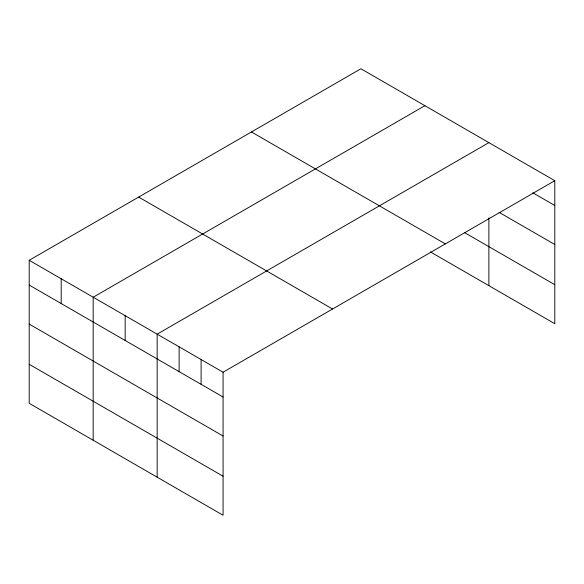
<?xml version="1.0" encoding="UTF-8"?>
<svg xmlns="http://www.w3.org/2000/svg" width="584" height="584" viewBox="0 0 584 584"><rect width="100%" height="100%" fill="white"/><g stroke="black" fill="none" stroke-linecap="round" stroke-linejoin="round"><path stroke-width="0.88" d="M29.2 260.281L223.073 372.212L223.073 515.241L29.2 403.303L29.2 260.281L360.927 68.759L554.8 180.697L554.8 323.719L430.364 251.879M424.904 105.697L93.177 297.219L93.177 440.241M488.881 142.635L157.154 334.157L157.154 477.179M223.073 372.212L554.8 180.697M532.827 192.8L554.8 205.488M499.086 212.335L554.8 244.506M464.696 232.68L554.8 284.7M251.456 131.962L445.329 243.893M138.671 197.078L332.544 309.009M29.2 285.072L223.073 397.01M29.2 324.091L223.073 436.022M29.2 364.292L223.073 476.223M488.881 217.81L488.881 285.664M201.1 359.525L201.1 384.323M179.127 346.845L179.127 371.636M125.166 315.688L125.166 340.479M61.189 278.75L61.189 303.541"/></g></svg>
